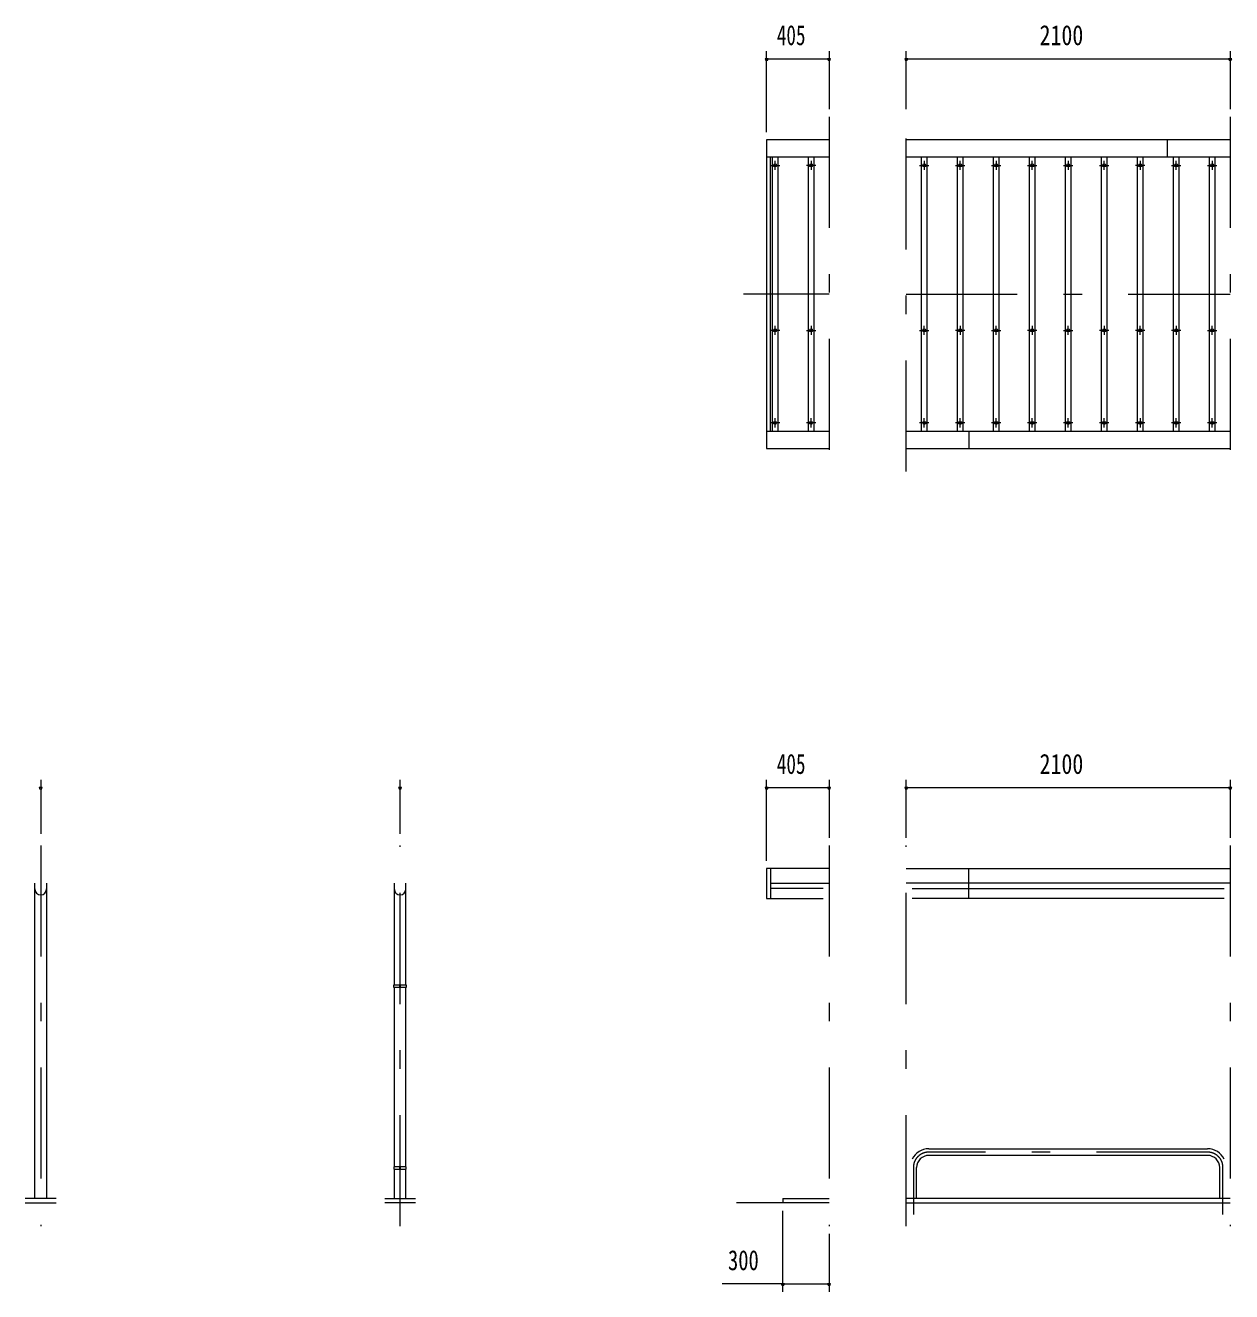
# Model space of a CAD drawing. Units: millimetres, scale not verified. Extents: x -23548 to 23548, y -10500 to 10500.
# Drawn here: x -23156 to -15335, y 1220 to 9431 of the extents above; entities that cross this region are included whole.
import ezdxf
from ezdxf.enums import TextEntityAlignment as Align

# ---------------------------------------------------------------- set-up
doc = ezdxf.new("R2010")
doc.units = ezdxf.units.MM
doc.header["$LTSCALE"] = 60
doc.linetypes.add('USER3', pattern=[24, 12, -5, 2, -5])
for name, color, linetype, lineweight in [('0-2_1-0BOLD', 7, 'Continuous', 18), ('0-3_1-2CENTER', 3, 'USER3', 18), ('0-4_1-4THIN', 4, 'Continuous', 18), ('0-5_1-5DIM', 3, 'Continuous', 18)]:
    doc.layers.add(name, color=color, linetype=linetype, lineweight=lineweight)
doc.styles.add('ＭＳ ゴシック', font='')
doc.styles.get('ＭＳ ゴシック').set_extended_font_data('MS Gothic')

msp = doc.modelspace()

# ---------------------------------------------------------------- linework, layer by layer
at = {"layer": '0-2_1-0BOLD'}
for p, q in [((-15344.78, 8687.67), (-17444.79, 8687.67)), ((-15749.79, 8577.67), (-15749.79, 8687.67)), ((-18349.78, 8577.67), (-17944.79, 8577.67)), ((-18324.78, 6797.67), (-18324.78, 8577.67)), ((-17444.79, 8577.67), (-15344.78, 8577.67)), ((-17944.79, 6797.67), (-18349.78, 6797.67)), ((-15344.78, 6797.67), (-17444.79, 6797.67)), ((-17039.78, 6797.67), (-17039.78, 6687.67)), ((-18349.78, 6687.67), (-17944.79, 6687.67)), ((-17444.79, 6687.67), (-15344.78, 6687.67)), ((-18324.79, 3962.67), (-18324.79, 3768.55)), ((-17444.79, 3962.67), (-15344.79, 3962.67)), ((-17039.79, 3768.55), (-17039.79, 3962.67)), ((-23094.12, 1824.67), (-23094.12, 3868.72)), ((-23017.82, 3868.72), (-23017.82, 1824.67)), ((-20764.38, 3868.72), (-20764.38, 3208.21)), ((-20688.08, 3208.21), (-20688.08, 3868.72)), ((-18324.79, 3868.72), (-17944.79, 3868.72)), ((-15344.79, 3868.72), (-17444.79, 3868.72)), ((-17982.93, 3834.18), (-18324.79, 3834.18)), ((-17406.64, 3834.18), (-15382.93, 3834.18)), ((-15382.93, 3768.55), (-17406.64, 3768.55)), ((-20729.28, 3208.21), (-20729.28, 3192.21)), ((-20723.18, 3192.21), (-20723.18, 3208.21)), ((-20764.39, 3192.21), (-20764.39, 2029.06)), ((-20729.28, 3200.21), (-20723.18, 3200.21)), ((-20688.09, 2029.06), (-20688.09, 3192.21)), ((-17298.43, 2146.02), (-15491.13, 2146.02)), ((-15491.13, 2103.32), (-17298.43, 2103.32)), ((-20764.38, 2013.06), (-20764.38, 1824.67)), ((-20729.28, 2029.06), (-20729.28, 2013.06)), ((-20729.28, 2021.06), (-20723.18, 2021.06)), ((-20723.18, 2013.06), (-20723.18, 2029.06)), ((-20688.08, 1824.67), (-20688.08, 2013.06)), ((-17377.08, 1824.67), (-17377.08, 2024.67)), ((-15412.48, 1824.67), (-15412.48, 2024.67)), ((-22955.97, 1824.67), (-23155.97, 1824.67)), ((-20826.24, 1824.67), (-20626.24, 1824.67)), ((-18244.79, 1824.67), (-18244.79, 1794.67)), ((-18244.79, 1824.67), (-17944.79, 1824.67)), ((-15344.79, 1824.67), (-17444.79, 1824.67)), ((-23155.97, 1794.67), (-22955.97, 1794.67)), ((-20626.24, 1794.67), (-20826.24, 1794.67)), ((-17944.79, 1794.67), (-18544.79, 1794.67)), ((-17444.79, 1794.67), (-15344.79, 1794.67))]:
    msp.add_line(p, q, dxfattribs=at)
for points in [[(-17944.79, 8687.67), (-18349.78, 8687.67), (-18349.78, 6687.67)], [(-17944.79, 3962.67), (-18349.78, 3962.67), (-18349.78, 3768.55), (-17982.93, 3768.55)]]:
    msp.add_lwpolyline(points, dxfattribs=at)
for points in [[(-20686.49, 3192.21), (-20765.99, 3192.21), (-20765.99, 3208.21), (-20686.49, 3208.21)], [(-20686.49, 2029.06), (-20765.99, 2029.06), (-20765.99, 2013.06), (-20686.49, 2013.06)]]:
    msp.add_lwpolyline(points, close=True, dxfattribs=at)
for centre in [(-18294.79, 8522.67), (-18061.45, 8522.67), (-17328.12, 8522.67), (-17094.79, 8522.67), (-16861.45, 8522.67), (-16628.12, 8522.67), (-16394.79, 8522.67), (-16161.45, 8522.67), (-15928.12, 8522.67), (-15694.79, 8522.67), (-15461.45, 8522.67), (-18294.79, 7452.68), (-18061.45, 7452.68), (-17328.12, 7452.68), (-17094.79, 7452.68), (-16861.45, 7452.68), (-16628.12, 7452.68), (-16394.79, 7452.68), (-16161.45, 7452.68), (-15928.12, 7452.68), (-15694.79, 7452.68), (-15461.45, 7452.68), (-18294.79, 6852.68), (-18061.45, 6852.68), (-17328.12, 6852.68), (-17094.79, 6852.68), (-16861.45, 6852.68), (-16628.12, 6852.68), (-16394.79, 6852.68), (-16161.45, 6852.68), (-15928.12, 6852.68), (-15694.79, 6852.68), (-15461.45, 6852.68)]:
    msp.add_circle(centre, 10, dxfattribs=at)
for centre, radius, start, end in [((-23055.97, 3830.56), 38.15, 180, 0), ((-20726.24, 3830.56), 38.15, 180, 0), ((-17298.43, 2024.67), 121.35, 90, 153.08894), ((-15491.13, 2024.67), 121.35, 26.92177, 90), ((-17298.43, 2024.67), 78.65, 90, 180), ((-15491.13, 2024.67), 78.65, 0, 90)]:
    msp.add_arc(centre, radius, start, end, dxfattribs=at)
at = {"layer": '0-3_1-2CENTER'}
for p, q in [((-17944.79, 8837.68), (-17944.79, 6537.67)), ((-17444.79, 6537.67), (-17444.79, 8837.68)), ((-15344.78, 8837.68), (-15344.78, 6537.67)), ((-18294.79, 8492.67), (-18294.79, 8552.68)), ((-18061.45, 8552.68), (-18061.45, 8492.67)), ((-17328.12, 8552.68), (-17328.12, 8492.67)), ((-17094.79, 8492.67), (-17094.79, 8552.68)), ((-16861.45, 8552.68), (-16861.45, 8492.67)), ((-16628.12, 8492.67), (-16628.12, 8552.68)), ((-16394.79, 8552.68), (-16394.79, 8492.67)), ((-16161.45, 8492.67), (-16161.45, 8552.68)), ((-15928.12, 8552.68), (-15928.12, 8492.67)), ((-15694.79, 8492.67), (-15694.79, 8552.68)), ((-15461.45, 8552.68), (-15461.45, 8492.67)), ((-18324.79, 8522.67), (-18264.79, 8522.67)), ((-18031.46, 8522.67), (-18091.45, 8522.67)), ((-17358.12, 8522.67), (-17298.12, 8522.67)), ((-17124.78, 8522.67), (-17064.79, 8522.67)), ((-16891.45, 8522.67), (-16831.46, 8522.67)), ((-16658.12, 8522.67), (-16598.12, 8522.67)), ((-16424.78, 8522.67), (-16364.79, 8522.67)), ((-16191.45, 8522.67), (-16131.46, 8522.67)), ((-15898.12, 8522.67), (-15958.12, 8522.67)), ((-15724.78, 8522.67), (-15664.79, 8522.67)), ((-15491.45, 8522.67), (-15431.46, 8522.67)), ((-17944.79, 7687.67), (-18499.78, 7687.67)), ((-17444.79, 7687.67), (-15344.78, 7687.67)), ((-18294.79, 7422.67), (-18294.79, 7482.68)), ((-18061.45, 7482.68), (-18061.45, 7422.67)), ((-17328.12, 7422.67), (-17328.12, 7482.68)), ((-17094.79, 7482.68), (-17094.79, 7422.67)), ((-16861.45, 7422.67), (-16861.45, 7482.68)), ((-16628.12, 7482.68), (-16628.12, 7422.67)), ((-16394.79, 7422.67), (-16394.79, 7482.68)), ((-16161.45, 7482.68), (-16161.45, 7422.67)), ((-15928.12, 7422.67), (-15928.12, 7482.68)), ((-15694.79, 7482.68), (-15694.79, 7422.67)), ((-15461.45, 7422.67), (-15461.45, 7482.68)), ((-18264.79, 7452.68), (-18324.79, 7452.68)), ((-18091.45, 7452.68), (-18031.46, 7452.68)), ((-17358.12, 7452.68), (-17298.12, 7452.68)), ((-17064.79, 7452.68), (-17124.78, 7452.68)), ((-16891.45, 7452.68), (-16831.46, 7452.68)), ((-16598.12, 7452.68), (-16658.12, 7452.68)), ((-16424.78, 7452.68), (-16364.79, 7452.68)), ((-16131.46, 7452.68), (-16191.45, 7452.68)), ((-15898.12, 7452.68), (-15958.12, 7452.68)), ((-15664.79, 7452.68), (-15724.78, 7452.68)), ((-15491.45, 7452.68), (-15431.46, 7452.68)), ((-18264.79, 6852.68), (-18324.79, 6852.68)), ((-18294.79, 6822.68), (-18294.79, 6882.67)), ((-18031.46, 6852.68), (-18091.45, 6852.68)), ((-18061.45, 6822.68), (-18061.45, 6882.67)), ((-17298.12, 6852.68), (-17358.12, 6852.68)), ((-17328.12, 6822.68), (-17328.12, 6882.67)), ((-17064.79, 6852.68), (-17124.78, 6852.68)), ((-17094.79, 6822.68), (-17094.79, 6882.67)), ((-16831.46, 6852.68), (-16891.45, 6852.68)), ((-16861.45, 6822.68), (-16861.45, 6882.67)), ((-16598.12, 6852.68), (-16658.12, 6852.68)), ((-16628.12, 6822.68), (-16628.12, 6882.67)), ((-16364.79, 6852.68), (-16424.78, 6852.68)), ((-16394.79, 6822.68), (-16394.79, 6882.67)), ((-16131.46, 6852.68), (-16191.45, 6852.68)), ((-16161.45, 6822.68), (-16161.45, 6882.67)), ((-15898.12, 6852.68), (-15958.12, 6852.68)), ((-15928.12, 6882.67), (-15928.12, 6822.68)), ((-15664.79, 6852.68), (-15724.78, 6852.68)), ((-15694.79, 6822.68), (-15694.79, 6882.67)), ((-15431.46, 6852.68), (-15491.45, 6852.68)), ((-15461.45, 6822.68), (-15461.45, 6882.67)), ((-23055.97, 4112.67), (-23055.97, 1644.67)), ((-20726.24, 1644.67), (-20726.24, 4112.67)), ((-17944.79, 4112.67), (-17944.79, 1644.67)), ((-17444.79, 1644.67), (-17444.79, 4112.67)), ((-15344.79, 4112.67), (-15344.79, 1644.67)), ((-15491.13, 2124.67), (-17298.43, 2124.67)), ((-17398.43, 2024.67), (-17398.43, 1719.67)), ((-15391.13, 1719.67), (-15391.13, 2024.67))]:
    msp.add_line(p, q, dxfattribs=at)
for centre, start, end in [((-17298.43, 2024.67), 90, 180), ((-15491.13, 2024.67), 0, 90)]:
    msp.add_arc(centre, 100, start, end, dxfattribs=at)
at = {"layer": '0-4_1-4THIN'}
for p, q in [((-18314.79, 8577.68), (-18314.79, 6797.68)), ((-18274.79, 6797.68), (-18274.79, 8577.68)), ((-18081.46, 8577.68), (-18081.46, 6797.68)), ((-18041.46, 6797.68), (-18041.46, 8577.68)), ((-17348.12, 8577.68), (-17348.12, 6797.68)), ((-17308.12, 6797.68), (-17308.12, 8577.68)), ((-17114.79, 8577.68), (-17114.79, 6797.68)), ((-17074.79, 6797.68), (-17074.79, 8577.68)), ((-16881.46, 8577.68), (-16881.46, 6797.68)), ((-16841.46, 6797.68), (-16841.46, 8577.68)), ((-16648.12, 8577.68), (-16648.12, 6797.68)), ((-16608.12, 6797.68), (-16608.12, 8577.68)), ((-16414.79, 8577.68), (-16414.79, 6797.68)), ((-16374.79, 6797.68), (-16374.79, 8577.68)), ((-16181.46, 8577.68), (-16181.46, 6797.68)), ((-16141.46, 6797.68), (-16141.46, 8577.68)), ((-15948.12, 8577.68), (-15948.12, 6797.68)), ((-15908.12, 6797.68), (-15908.12, 8577.68)), ((-15714.79, 8577.68), (-15714.79, 6797.68)), ((-15674.79, 6797.68), (-15674.79, 8577.68)), ((-15481.46, 8577.68), (-15481.46, 6797.68)), ((-15441.46, 6797.68), (-15441.46, 8577.68))]:
    msp.add_line(p, q, dxfattribs=at)
at = {"layer": '0-5_1-5DIM'}
for p, q in [((-18339.78, 9212.68), (-18359.78, 9212.68)), ((-18349.78, 8737.67), (-18349.78, 9262.68)), ((-18349.78, 9212.68), (-17944.79, 9212.68)), ((-17934.79, 9212.68), (-17954.79, 9212.68)), ((-17944.79, 9262.68), (-17944.79, 8887.68)), ((-17434.79, 9212.68), (-17454.79, 9212.68)), ((-17444.79, 8887.68), (-17444.79, 9262.68)), ((-17444.79, 9212.68), (-15344.78, 9212.68)), ((-15334.78, 9212.68), (-15354.78, 9212.68)), ((-15344.78, 9262.68), (-15344.78, 8887.68)), ((-23055.97, 4537.67), (-23055.97, 4187.67)), ((-20726.24, 4187.67), (-20726.24, 4537.67)), ((-18349.78, 4012.67), (-18349.78, 4537.67)), ((-17944.79, 4537.67), (-17944.79, 4162.67)), ((-17444.79, 4162.67), (-17444.79, 4537.67)), ((-15344.79, 4537.67), (-15344.79, 4162.67)), ((-23045.97, 4487.67), (-23065.97, 4487.67)), ((-20716.24, 4487.67), (-20736.24, 4487.67)), ((-18339.78, 4487.67), (-18359.78, 4487.67)), ((-18349.78, 4487.67), (-17944.79, 4487.67)), ((-17934.79, 4487.67), (-17954.79, 4487.67)), ((-17434.79, 4487.67), (-17454.79, 4487.67)), ((-17444.79, 4487.67), (-15344.79, 4487.67)), ((-15334.79, 4487.67), (-15354.79, 4487.67)), ((-18244.79, 1219.67), (-18244.79, 1744.67)), ((-17944.79, 1594.67), (-17944.79, 1219.67)), ((-18244.79, 1269.67), (-18637.29, 1269.67)), ((-18234.79, 1269.67), (-18254.79, 1269.67)), ((-18244.79, 1269.67), (-17944.79, 1269.67)), ((-17934.79, 1269.67), (-17954.79, 1269.67))]:
    msp.add_line(p, q, dxfattribs=at)
for centre in [(-18349.78, 9212.68), (-17944.79, 9212.68), (-17444.79, 9212.68), (-15344.78, 9212.68), (-23055.97, 4487.67), (-20726.24, 4487.67), (-18349.78, 4487.67), (-17944.79, 4487.67), (-17444.79, 4487.67), (-15344.79, 4487.67), (-18244.79, 1269.67), (-17944.79, 1269.67)]:
    msp.add_arc(centre, 10, 180, 0, dxfattribs=at)

# ---------------------------------------------------------------- texts
at = {"layer": '0-5_1-5DIM', "color": 7, "style": 'ＭＳ ゴシック'}
for s, width, p in [('405', 0.7, (-18283.67, 9262.68)), ('2100', 0.8, (-16580.17, 9262.68)), ('405', 0.7, (-18283.67, 4537.67)), ('2100', 0.8, (-16580.17, 4537.67)), ('300', 0.75, (-18600.14, 1319.67))]:
    msp.add_text(s, height=130.2, dxfattribs=dict(at, width=width)).set_placement(p, align=Align.BOTTOM_LEFT)

doc.saveas('drawing.dxf')
